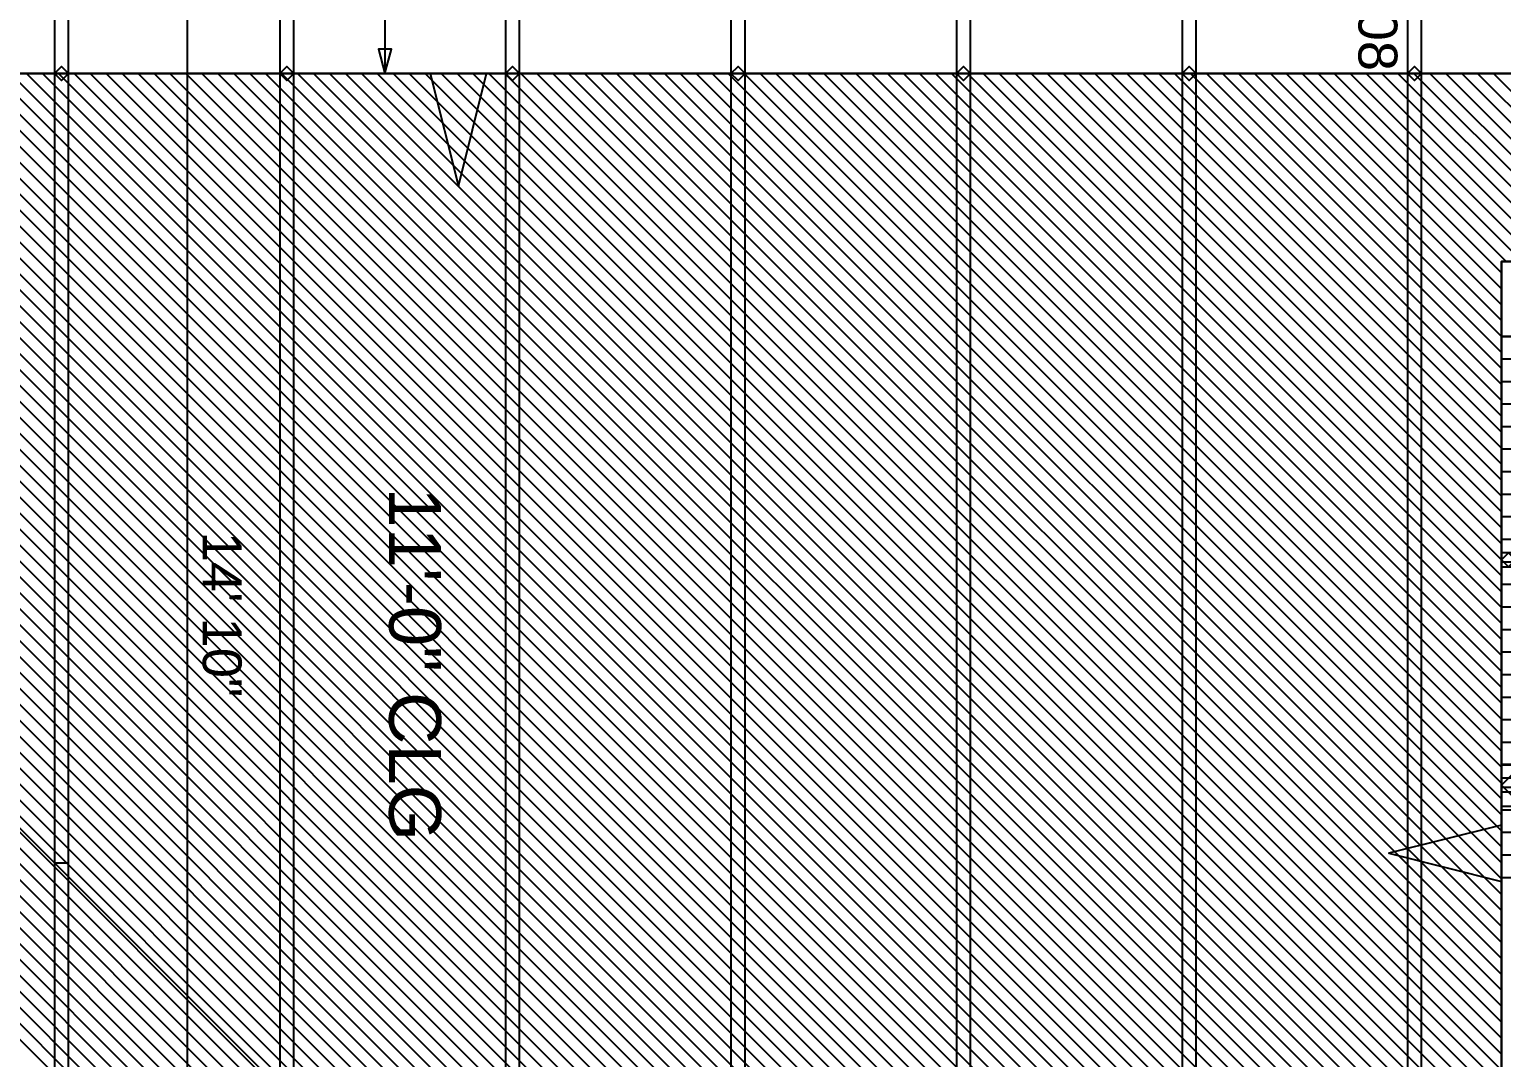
# Model space of a CAD drawing. Header units: inches. Extents: x -25328 to 8149, y -5530 to 4336.
# Drawn here: x 1405.4 to 1562.1, y 3106.3 to 3215.8 of the extents above; entities that cross this region are included whole.
import ezdxf

# ---------------------------------------------------------------- set-up
doc = ezdxf.new("R2010")
doc.units = ezdxf.units.IN
doc.header["$LTSCALE"] = 16
doc.header["$MEASUREMENT"] = 0
doc.layers.get('0').update_dxf_attribs({"linetype": 'CONTINUOUS'})
for name, color, linetype in [('1st_Floor_Labels_Engineering_Mem', 7, 'CONTINUOUS'), ('1st_Floor_Objects_Dimensions', 7, 'CONTINUOUS'), ('1st_Floor_Objects_Non-Associativ', 7, 'CONTINUOUS'), ('1st_Floor_Objects_Planes', 7, 'CONTINUOUS'), ('1st_Floor_Objects_Roof_Framing', 40, 'CONTINUOUS'), ('1st_Floor_Objects_Roof_Truss', 40, 'CONTINUOUS'), ('1st_Floor_Objects_Walls', 7, 'CONTINUOUS')]:
    doc.layers.add(name, color=color, linetype=linetype)
doc.styles.add('ARIAL', font='arial.ttf', dxfattribs={"height": 13.333333})

msp = doc.modelspace()

# ---------------------------------------------------------------- linework, layer by layer
at = {"layer": '1st_Floor_Objects_Dimensions', "color": 7}
for p, q in [((1422.17330638, 3243.08611041), (1422.17330638, 3065.08589678)), ((1443.24082652, 3235.08614092), (1443.24082652, 3211.08614092)), ((1443.24082652, 3211.08614092), (1437.24082652, 3211.08614092)), ((1443.24082652, 3211.08614092), (1451.55582896, 3211.08614092))]:
    msp.add_line(p, q, dxfattribs=at)
msp.add_lwpolyline([(1443.24082652, 3211.08614092), (1443.93534556, 3213.67799883), (1442.54630748, 3213.67799883), (1443.24082652, 3211.08614092)], close=True, dxfattribs=at).dxf.unprotected_set("ltscale", 0)
at = {"layer": '1st_Floor_Objects_Non-Associativ', "color": 7}
for p, q in [((1324.05578318, 3210.65886431), (1469.62879649, 3065.08589678)), ((1325.32557383, 3211.08614092), (1471.32581797, 3065.08589678)), ((1327.02259532, 3211.08614092), (1473.02283946, 3065.08589678)), ((1328.71970836, 3211.08614092), (1474.7199525, 3065.08589678)), ((1330.41663829, 3211.08614092), (1476.41688243, 3065.08589678)), ((1332.11365977, 3211.08614092), (1478.11390391, 3065.08589678)), ((1333.81068126, 3211.08614092), (1479.8109254, 3065.08589678)), ((1335.50774852, 3211.08614092), (1481.50799266, 3065.08589678)), ((1337.20472422, 3211.08614092), (1483.20496836, 3065.08589678)), ((1338.90174571, 3211.08614092), (1484.90198985, 3065.08589678)), ((1340.59885875, 3211.08614092), (1486.59910289, 3065.08589678)), ((1342.29578868, 3211.08614092), (1488.29603282, 3065.08589678)), ((1343.99281016, 3211.08614092), (1489.9930543, 3065.08589678)), ((1345.6899232, 3211.08614092), (1491.69016734, 3065.08589678)), ((1347.38689891, 3211.08614092), (1493.38714305, 3065.08589678)), ((1349.08392039, 3211.08614092), (1495.08416453, 3065.08589678)), ((1350.78094188, 3211.08614092), (1496.78118602, 3065.08589678)), ((1352.47791758, 3211.08614092), (1498.47816172, 3065.08589678)), ((1354.17493907, 3211.08614092), (1500.17518321, 3065.08589678)), ((1355.87196055, 3211.08614092), (1501.87220469, 3065.08589678)), ((1357.56898204, 3211.08614092), (1503.56922618, 3065.08589678)), ((1359.2660493, 3211.08614092), (1505.26629344, 3065.08589678)), ((1360.96307078, 3211.08614092), (1506.96331492, 3065.08589678)), ((1362.66004649, 3211.08614092), (1508.66029063, 3065.08589678)), ((1364.35706797, 3211.08614092), (1510.35731211, 3065.08589678)), ((1366.05408946, 3211.08614092), (1512.0543336, 3065.08589678)), ((1367.75115672, 3211.08614092), (1513.75140086, 3065.08589678)), ((1369.44813243, 3211.08614092), (1515.44837657, 3065.08589678)), ((1371.14515391, 3211.08614092), (1517.14539805, 3065.08589678)), ((1372.8421754, 3211.08614092), (1518.84241954, 3065.08589678)), ((1374.53919688, 3211.08614092), (1520.53944102, 3065.08589678)), ((1376.23626414, 3211.08614092), (1522.23650828, 3065.08589678)), ((1377.93323985, 3211.08614092), (1523.93348399, 3065.08589678)), ((1379.63030711, 3211.08614092), (1525.63055125, 3065.08589678)), ((1381.32728282, 3211.08614092), (1527.32752696, 3065.08589678)), ((1383.0243043, 3211.08614092), (1529.02454844, 3065.08589678)), ((1384.72132579, 3211.08614092), (1530.72156993, 3065.08589678)), ((1386.41834727, 3211.08614092), (1532.41859141, 3065.08589678)), ((1388.11541453, 3211.08614092), (1534.11565867, 3065.08589678)), ((1389.81239024, 3211.08614092), (1535.81263438, 3065.08589678)), ((1391.5094575, 3211.08614092), (1537.50970164, 3065.08589678)), ((1393.20643321, 3211.08614092), (1539.20667735, 3065.08589678)), ((1394.90345469, 3211.08614092), (1540.90369883, 3065.08589678)), ((1396.60047618, 3211.08614092), (1542.60072032, 3065.08589678)), ((1398.29749766, 3211.08614092), (1544.2977418, 3065.08589678)), ((1399.99451915, 3211.08614092), (1545.99476329, 3065.08589678)), ((1401.69154063, 3211.08614092), (1547.69178477, 3065.08589678)), ((1403.38856211, 3211.08614092), (1549.38880626, 3065.08589678)), ((1405.0855836, 3211.08614092), (1551.08582774, 3065.08589678)), ((1406.78265086, 3211.08614092), (1552.782895, 3065.08589678)), ((1408.47967234, 3211.08614092), (1554.47991648, 3065.08589678)), ((1410.17664805, 3211.08614092), (1556.17689219, 3065.08589678)), ((1411.87366954, 3211.08614092), (1557.87391368, 3065.08589678)), ((1413.57069102, 3211.08614092), (1559.57093516, 3065.08589678)), ((1415.26771251, 3211.08614092), (1561.26795665, 3065.08589678)), ((1416.96477977, 3211.08614092), (1562.05778209, 3065.99318438)), ((1418.66175547, 3211.08614092), (1562.0577592, 3067.69011431)), ((1420.35882273, 3211.08614092), (1562.05778209, 3069.38722735)), ((1422.05579844, 3211.08614092), (1562.05778209, 3071.08415728)), ((1423.7528657, 3211.08614092), (1562.05778209, 3072.78127032)), ((1425.44984141, 3211.08614092), (1562.05778209, 3074.47820025)), ((1427.14690867, 3211.08614092), (1562.05778209, 3076.17531329)), ((1428.84393016, 3211.08614092), (1562.05778209, 3077.87233477)), ((1430.54090586, 3211.08614092), (1562.05778209, 3079.5692647)), ((1432.23792735, 3211.08614092), (1562.05778209, 3081.26628619)), ((1433.93494883, 3211.08614092), (1562.05778209, 3082.96330767)), ((1435.63197032, 3211.08614092), (1562.05778209, 3084.66032916)), ((1437.3289918, 3211.08614092), (1562.05778209, 3086.35735064)), ((1439.02601329, 3211.08614092), (1562.05778209, 3088.05437213)), ((1440.72308055, 3211.08614092), (1562.05778209, 3089.75148516)), ((1442.42005626, 3211.08614092), (1562.05778209, 3091.44841509)), ((1444.11707774, 3211.08614092), (1562.05778209, 3093.14543658)), ((1445.814145, 3211.08614092), (1562.05778209, 3094.84254962)), ((1447.51116648, 3211.08614092), (1562.05778209, 3096.53947955)), ((1449.20818797, 3211.08614092), (1562.05778209, 3098.23659258)), ((1450.90516368, 3211.08614092), (1562.05778209, 3099.93352252)), ((1452.60218516, 3211.08614092), (1562.05778209, 3101.630544)), ((1454.29920665, 3211.08614092), (1562.05778209, 3103.32756549)), ((1455.99622813, 3211.08614092), (1562.05778209, 3105.02458697)), ((1457.69329539, 3211.08614092), (1562.05778209, 3106.72160845)), ((1459.39031688, 3211.08614092), (1562.05778209, 3108.41862994)), ((1461.08729258, 3211.08614092), (1562.05778209, 3110.11565142)), ((1462.78431407, 3211.08614092), (1562.05778209, 3111.81267291)), ((1464.48133555, 3211.08614092), (1562.05778209, 3113.50969439)), ((1466.17835704, 3211.08614092), (1562.05778209, 3115.20671588)), ((1467.87537852, 3211.08614092), (1562.05778209, 3116.90373736)), ((1469.57240001, 3211.08614092), (1562.05778209, 3118.60075884)), ((1471.26942149, 3211.08614092), (1562.05778209, 3120.29778033)), ((1472.96644297, 3211.08614092), (1562.05778209, 3121.99480181)), ((1474.66346446, 3211.08614092), (1562.05778209, 3123.6918233)), ((1476.36053172, 3211.08614092), (1562.0577592, 3125.38893633)), ((1478.05750743, 3211.08614092), (1562.05778209, 3127.08586627)), ((1479.75452891, 3211.08614092), (1562.05778209, 3128.78288775)), ((1481.4515504, 3211.08614092), (1562.05778209, 3130.47990924)), ((1483.14857188, 3211.08614092), (1562.05778209, 3132.17693072)), ((1484.84559336, 3211.08614092), (1562.05778209, 3133.8739522)), ((1486.54261485, 3211.08614092), (1562.05778209, 3135.57097369)), ((1488.23963633, 3211.08614092), (1562.05778209, 3137.26799517)), ((1489.93670359, 3211.08614092), (1562.05778209, 3138.96501666)), ((1491.6336793, 3211.08614092), (1562.05778209, 3140.66203814)), ((1493.33070079, 3211.08614092), (1562.05778209, 3142.35905963)), ((1495.02772227, 3211.08614092), (1562.05778209, 3144.05608111)), ((1496.72478953, 3211.08614092), (1562.05778209, 3145.75310259)), ((1498.42176524, 3211.08614092), (1562.05778209, 3147.45012408)), ((1500.1188325, 3211.08614092), (1562.05778209, 3149.14714556)), ((1501.81585398, 3211.08614092), (1562.05778209, 3150.8442586)), ((1503.51282969, 3211.08614092), (1562.05778209, 3152.54118853)), ((1505.20985118, 3211.08614092), (1562.05778209, 3154.23821002)), ((1506.90687266, 3211.08614092), (1562.05778209, 3155.9352315)), ((1508.60389415, 3211.08614092), (1562.05778209, 3157.63225299)), ((1510.30096141, 3211.08614092), (1562.05778209, 3159.32936602)), ((1511.99798289, 3211.08614092), (1562.05778209, 3161.02629595)), ((1513.6949586, 3211.08614092), (1562.05778209, 3162.72331744)), ((1515.39198008, 3211.08614092), (1562.05778209, 3164.42033892)), ((1517.08900157, 3211.08614092), (1562.05778209, 3166.11736041)), ((1518.78602305, 3211.08614092), (1562.05778209, 3167.81438189)), ((1520.48304454, 3211.08614092), (1562.05778209, 3169.51140338)), ((1522.18006602, 3211.08614092), (1562.05778209, 3171.20842486)), ((1523.87713328, 3211.08614092), (1562.05778209, 3172.90544634)), ((1525.57415477, 3211.08614092), (1562.05778209, 3174.60246783)), ((1527.27117625, 3211.08614092), (1562.05778209, 3176.29948931)), ((1528.96815196, 3211.08614092), (1562.05778209, 3177.9965108)), ((1530.66517344, 3211.08614092), (1562.05778209, 3179.69353228)), ((1532.3622407, 3211.08614092), (1562.05778209, 3181.39055377)), ((1534.05926219, 3211.08614092), (1562.05778209, 3183.0876668)), ((1535.7562379, 3211.08614092), (1562.05778209, 3184.78459674)), ((1537.45325938, 3211.08614092), (1562.05778209, 3186.48161822)), ((1539.15028086, 3211.08614092), (1562.05778209, 3188.1786397)), ((1540.84730235, 3211.08614092), (1562.05778209, 3189.87566119)), ((1542.54432383, 3211.08614092), (1562.54539195, 3191.08507281)), ((1544.24134532, 3211.08614092), (1564.24239055, 3191.08507281)), ((1545.9383668, 3211.08614092), (1565.93938914, 3191.08507281)), ((1547.63538829, 3211.08614092), (1567.63641063, 3191.08516436)), ((1549.33240977, 3211.08614092), (1569.33343211, 3191.08516436)), ((1551.02943126, 3211.08614092), (1571.03043071, 3191.08516436)), ((1552.72645274, 3211.08614092), (1572.7274293, 3191.08516436)), ((1554.42347422, 3211.08614092), (1574.42445079, 3191.08516436)), ((1556.12054148, 3211.08614092), (1576.12147227, 3191.08516436)), ((1557.81751719, 3211.08614092), (1577.81844798, 3191.08516436)), ((1559.51453868, 3211.08614092), (1579.51546946, 3191.08525591)), ((1561.21156016, 3211.08614092), (1581.21246806, 3191.08525591)), ((1324.05578318, 3208.96184283), (1467.93177501, 3065.08589678)), ((1324.05578318, 3207.2649129), (1466.2347993, 3065.08589678)), ((1324.05578318, 3205.56779986), (1464.53773204, 3065.08589678)), ((1324.05582896, 3203.87077838), (1462.84071055, 3065.08589678)), ((1324.05582896, 3202.17375689), (1461.14368907, 3065.08589678)), ((1324.05582896, 3200.47682696), (1459.44675914, 3065.08589678)), ((1324.05582896, 3198.77971392), (1457.7496461, 3065.08589678)), ((1324.05582896, 3197.08269244), (1456.05262461, 3065.08589678)), ((1324.05582896, 3195.38567095), (1454.35560313, 3065.08589678)), ((1324.05582896, 3193.68874102), (1452.65862742, 3065.08589678)), ((1324.05587474, 3191.99162799), (1450.96156016, 3065.08589678)), ((1324.05587474, 3190.2946065), (1449.26453868, 3065.08589678)), ((1324.05587474, 3188.59749346), (1447.56751719, 3065.08589678))]:
    msp.add_line(p, q, dxfattribs=at)
msp.add_lwpolyline([(1852.05628672, 3133.08595782), (1734.05630198, 3133.08742266), (1734.05481425, 3191.0864461), (1562.05778209, 3191.08507281), (1562.05778209, 3065.08589678), (1324.0563325, 3065.08589678), (1324.05578318, 3211.08614092), (1578.0552949, 3211.08614092), (1578.0552949, 3253.08412676), (1852.05628672, 3253.08833819)], close=True, dxfattribs=at).dxf.unprotected_set("ltscale", 0)
at = {"layer": '1st_Floor_Objects_Planes', "color": 70}
for p, q in [((1274.05572215, 3261.08620196), (1588.05603495, 2947.08586627)), ((1588.05601207, 2947.08595782), (1274.0558137, 3261.08611041))]:
    msp.add_line(p, q, dxfattribs=at)
at = {"layer": '1st_Floor_Objects_Planes', "color": 210}
for p, q in [((1578.0552949, 3211.08614092), (1324.05523387, 3211.08614092)), ((1562.05778209, 3191.08507281), (1734.05616465, 3191.08772784)), ((1562.05778209, 3065.08589678), (1562.05778209, 3191.08507281))]:
    msp.add_line(p, q, dxfattribs=at)
at = {"layer": '1st_Floor_Objects_Planes', "color": 7}
for p, q in [((1324.05578318, 3211.08614092), (1578.0552949, 3211.08614092)), ((1448.05553904, 3211.08614092), (1451.05553904, 3199.08614092)), ((1454.05553904, 3211.08614092), (1448.05553904, 3211.08614092)), ((1451.05553904, 3199.08614092), (1454.05553904, 3211.08614092)), ((1734.05627909, 3191.0864461), (1562.05773631, 3191.08635455)), ((1562.05773631, 3191.08635455), (1562.05782786, 3065.08589678)), ((1562.05778209, 3131.08607989), (1550.05778209, 3128.08607989)), ((1562.05778209, 3125.08607989), (1562.05778209, 3131.08607989)), ((1550.05778209, 3128.08607989), (1562.05778209, 3125.08607989))]:
    msp.add_line(p, q, dxfattribs=at)
for points in [[(1448.05553904, 3211.08614092), (1451.05553904, 3199.08614092), (1454.05553904, 3211.08614092)], [(1562.05778209, 3131.08607989), (1550.05778209, 3128.08607989), (1562.05778209, 3125.08607989)]]:
    msp.add_lwpolyline(points, close=True, dxfattribs=at).dxf.unprotected_set("ltscale", 0)
at = {"layer": '1st_Floor_Objects_Roof_Framing', "color": 40}
for points in [[(1408.05582896, 3211.08614092), (1408.80582896, 3211.83614092), (1409.55582896, 3211.08614092), (1408.80582896, 3210.33614092)], [(1432.05582896, 3211.08614092), (1432.80582896, 3211.83614092), (1433.55582896, 3211.08614092), (1432.80582896, 3210.33614092)], [(1456.05582896, 3211.08614092), (1456.80582896, 3211.83614092), (1457.55582896, 3211.08614092), (1456.80582896, 3210.33614092)], [(1480.05582896, 3211.08614092), (1480.80582896, 3211.83614092), (1481.55582896, 3211.08614092), (1480.80582896, 3210.33614092)], [(1504.05582896, 3211.08614092), (1504.80582896, 3211.83614092), (1505.55582896, 3211.08614092), (1504.80582896, 3210.33614092)], [(1528.05582896, 3211.08614092), (1528.80582896, 3211.83614092), (1529.55582896, 3211.08614092), (1528.80582896, 3210.33614092)], [(1552.05587474, 3211.08614092), (1552.80587474, 3211.83614092), (1553.55587474, 3211.08614092), (1552.80587474, 3210.33614092)], [(1562.0577592, 3159.33595782), (1562.8077592, 3160.08595782), (1563.5577592, 3159.33595782), (1562.8077592, 3158.58595782)], [(1562.0577592, 3135.33595782), (1564.3077592, 3137.58595782), (1566.5577592, 3135.33595782), (1564.3077592, 3133.08595782)]]:
    msp.add_lwpolyline(points, close=True, dxfattribs=at).dxf.unprotected_set("ltscale", 0)
at = {"layer": '1st_Floor_Objects_Roof_Truss', "color": 40}
for p, q in [((1408.05582896, 3211.08614092), (1409.55587474, 3211.08614092)), ((1408.05582896, 3211.08614092), (1409.55587474, 3211.08614092)), ((1408.05582896, 3211.08614092), (1409.55587474, 3211.08614092)), ((1408.05582896, 3211.08614092), (1409.55587474, 3211.08614092)), ((1432.05582896, 3211.08614092), (1433.55582896, 3211.08614092)), ((1432.05582896, 3211.08614092), (1433.55582896, 3211.08614092)), ((1432.05582896, 3211.08614092), (1433.55582896, 3211.08614092)), ((1456.05582896, 3211.08614092), (1457.55587474, 3211.08614092)), ((1456.05582896, 3211.08614092), (1457.55587474, 3211.08614092)), ((1456.05582896, 3211.08614092), (1457.55587474, 3211.08614092)), ((1480.05582896, 3211.08614092), (1481.55582896, 3211.08614092)), ((1480.05582896, 3211.08614092), (1481.55582896, 3211.08614092)), ((1480.05582896, 3211.08614092), (1481.55582896, 3211.08614092)), ((1504.05582896, 3211.08614092), (1505.55587474, 3211.08614092)), ((1504.05582896, 3211.08614092), (1505.55587474, 3211.08614092)), ((1504.05582896, 3211.08614092), (1505.55587474, 3211.08614092)), ((1528.05582896, 3211.08614092), (1529.55582896, 3211.08614092)), ((1528.05582896, 3211.08614092), (1529.55582896, 3211.08614092)), ((1528.05582896, 3211.08614092), (1529.55582896, 3211.08614092)), ((1552.05585185, 3211.08614092), (1553.55585185, 3211.08614092)), ((1552.05585185, 3211.08614092), (1553.55585185, 3211.08614092)), ((1552.05585185, 3211.08614092), (1553.55585185, 3211.08614092)), ((1562.0577592, 3160.08595782), (1562.0577592, 3158.58595782)), ((1562.0577592, 3133.08595782), (1562.0577592, 3137.58595782)), ((1902.05628768, 3136.08595782), (1562.0577592, 3136.08595782)), ((1902.05628768, 3134.58595782), (1562.0577592, 3134.58595782)), ((1408.05582896, 3127.08604937), (1409.55587474, 3127.08604937)), ((1408.05582896, 3127.08604937), (1409.55587474, 3127.08604937))]:
    msp.add_line(p, q, dxfattribs=at)
for points in [[(1408.05582896, 3261.08611041), (1408.05587474, 3057.0859273), (1408.80587474, 3057.0859273), (1409.55587474, 3057.0859273), (1409.55582896, 3261.08611041), (1408.80582896, 3261.08611041)], [(1432.05582896, 3261.08611041), (1432.05587474, 3057.0859273), (1432.80587474, 3057.0859273), (1433.55587474, 3057.0859273), (1433.55582896, 3261.08611041), (1432.80582896, 3261.08611041)], [(1456.05582896, 3261.08611041), (1456.05587474, 3057.0859273), (1456.80587474, 3057.0859273), (1457.55587474, 3057.0859273), (1457.55582896, 3261.08611041), (1456.80582896, 3261.08611041)], [(1480.05582896, 3261.08611041), (1480.05587474, 3057.0859273), (1480.80587474, 3057.0859273), (1481.55587474, 3057.0859273), (1481.55582896, 3261.08611041), (1480.80582896, 3261.08611041)], [(1504.05582896, 3261.08611041), (1504.05587474, 3057.0859273), (1504.80587474, 3057.0859273), (1505.55587474, 3057.0859273), (1505.55582896, 3261.08611041), (1504.80582896, 3261.08611041)], [(1528.05582896, 3261.08611041), (1528.05587474, 3057.0859273), (1528.80587474, 3057.0859273), (1529.55587474, 3057.0859273), (1529.55582896, 3261.08611041), (1528.80582896, 3261.08611041)], [(1552.05582896, 3243.08611041), (1552.05589763, 3057.0859273), (1552.80589763, 3057.0859273), (1553.55589763, 3057.0859273), (1553.55582896, 3243.08611041), (1552.80582896, 3243.08611041)], [(1902.05628482, 3160.08595782), (1562.0577592, 3160.08595782), (1562.0577592, 3159.33595782), (1562.0577592, 3158.58595782), (1902.05628482, 3158.58595782), (1902.05628482, 3159.33595782)], [(1902.05628768, 3133.08595782), (1562.0577592, 3133.08595782), (1562.0577592, 3135.33595782), (1562.0577592, 3137.58595782), (1902.05628768, 3137.58595782), (1902.05628768, 3135.33595782)]]:
    msp.add_lwpolyline(points, close=True, dxfattribs=at).dxf.unprotected_set("ltscale", 0)
at = {"layer": '1st_Floor_Objects_Walls', "color": 7}
for p, q in [((1562.05769053, 3183.08638507), (1562.05769053, 3191.08635455)), ((1570.05775157, 3183.08537799), (1562.0577592, 3183.08537799)), ((1570.05775157, 3180.68541461), (1562.0577592, 3180.68541461)), ((1570.05775157, 3178.28545123), (1562.0577592, 3178.28545123)), ((1570.05775157, 3175.88548785), (1562.0577592, 3175.88548785)), ((1570.05775157, 3173.48552447), (1562.0577592, 3173.48552447)), ((1570.05775157, 3171.08556109), (1562.0577592, 3171.08556109)), ((1570.05775157, 3168.68559771), (1562.0577592, 3168.68559771)), ((1570.05775157, 3166.28563433), (1562.0577592, 3166.28563433)), ((1570.05775157, 3163.88567095), (1562.0577592, 3163.88567095)), ((1570.05777446, 3161.48570757), (1562.05778209, 3161.48570757)), ((1570.05777446, 3159.0857442), (1562.05778209, 3159.0857442)), ((1570.05777446, 3156.68578082), (1562.05778209, 3156.68578082)), ((1570.05777446, 3154.28581744), (1562.05778209, 3154.28581744)), ((1570.05777446, 3151.88585406), (1562.05778209, 3151.88585406)), ((1570.05777446, 3149.48589068), (1562.05778209, 3149.48589068)), ((1570.05777446, 3147.0859273), (1562.05778209, 3147.0859273)), ((1570.05777446, 3144.68596392), (1562.05778209, 3144.68596392)), ((1570.05777446, 3142.28600054), (1562.05778209, 3142.28600054)), ((1570.05777446, 3139.88603716), (1562.05778209, 3139.88603716)), ((1570.05777446, 3137.48607379), (1562.05778209, 3137.48607379)), ((1570.05777446, 3135.08611041), (1562.05778209, 3135.08611041)), ((1570.05777446, 3132.68614703), (1562.05778209, 3132.68614703)), ((1570.05777446, 3130.28618365), (1562.05778209, 3130.28618365)), ((1570.05777446, 3127.88622027), (1562.05778209, 3127.88622027)), ((1570.05777446, 3125.48625689), (1562.05778209, 3125.48625689))]:
    msp.add_line(p, q, dxfattribs=at)
for points in [[(1562.05769053, 3183.08638507), (1734.05481425, 3183.08647662), (1734.05481425, 3191.0864461), (1562.05769053, 3191.08635455)], [(1562.05769053, 3183.08638507), (1734.05481425, 3183.08647662), (1734.05481425, 3191.0864461), (1562.05769053, 3191.08635455)], [(1570.05782023, 3065.08589678), (1570.05775157, 3183.08537799), (1562.0577592, 3183.08537799), (1562.05782786, 3065.08589678)], [(1570.05782023, 3065.08589678), (1570.05775157, 3183.08537799), (1562.0577592, 3183.08537799), (1562.05782786, 3065.08589678)]]:
    msp.add_lwpolyline(points, close=True, dxfattribs=at).dxf.unprotected_set("ltscale", 0)

# ---------------------------------------------------------------- texts
at = {"color": 7, "insert": (1449.199994, 3167.03590899), "char_height": 5.5200001, "attachment_point": 1, "rotation": 270, "style": 'ARIAL'}
msp.add_mtext_static_columns(['11\'-0" CLG'], width=39.4948425293, gutter_width=1.2, height=5.5200001, dxfattribs=at)
at = {"layer": '1st_Floor_Labels_Engineering_Mem', "color": 7, "insert": (1550.96829692, 3222.60091143), "char_height": 4.139999986, "attachment_point": 1, "rotation": 270.0000136604, "style": 'ARIAL'}
msp.add_mtext('M08', dxfattribs=at)
at = {"layer": '1st_Floor_Objects_Dimensions', "color": 7, "insert": (1427.98164073, 3162.32350665), "char_height": 4.139999986, "attachment_point": 1, "rotation": 270, "style": 'ARIAL'}
msp.add_mtext('14\' 10"', dxfattribs=at)

doc.saveas('drawing.dxf')
